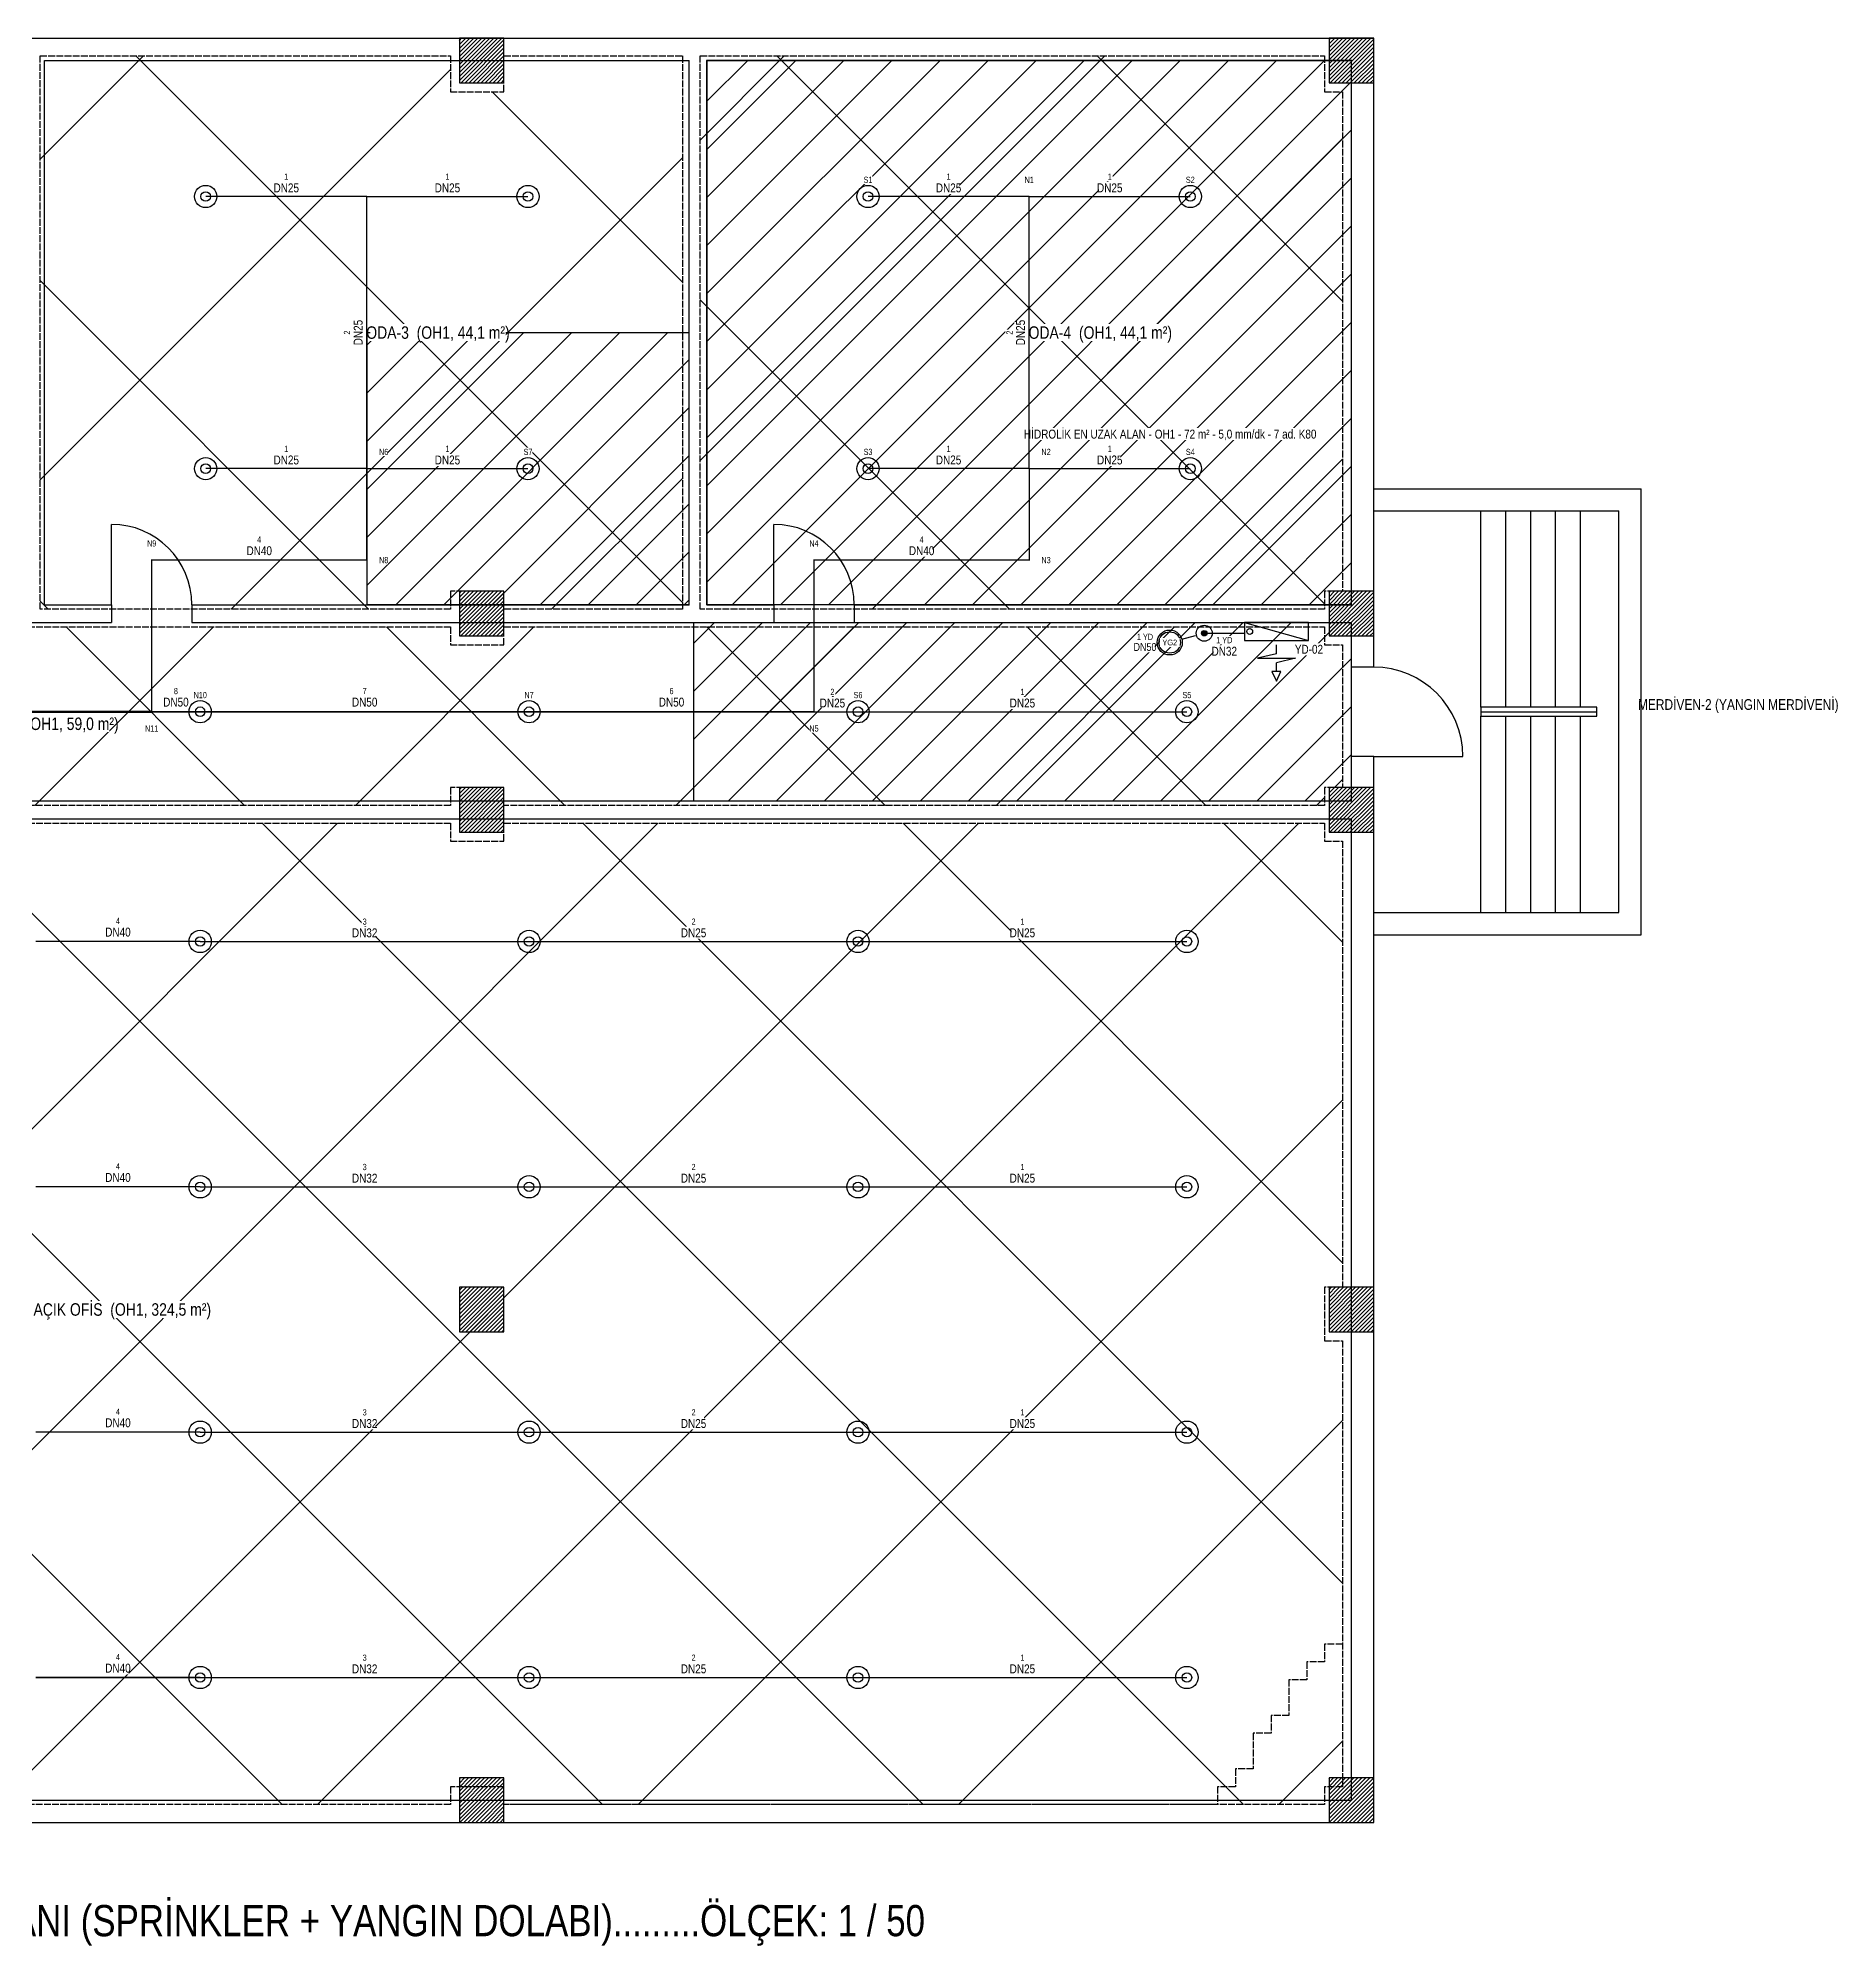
# Model space of a CAD drawing. Header units: centimetres. Extents: x -392 to 7506, y -568 to 2338.
# Drawn here: x 1503 to 3520, y -138 to 2000 of the extents above; entities that cross this region are included whole.
import ezdxf
from ezdxf.enums import TextEntityAlignment as Align

# ---------------------------------------------------------------- set-up
doc = ezdxf.new("R2010")
doc.units = ezdxf.units.CM
doc.linetypes.add('DASHED', pattern=[1.524, 1.27, -0.254])
for name, color, linetype in [('ROTAS-MIMARI-DUVAR', 8, 'Continuous'), ('ROTAS-MIMARI-KAPI', 8, 'Continuous'), ('ROTAS-MIMARI-KOLON', 8, 'Continuous'), ('ROTAS-MIMARI-KOLON-TARAMA', 9, 'Continuous'), ('ROTAS-MIMARI-MAHAL', 7, 'Continuous'), ('ROTAS-MIMARI-MERDIVEN', 8, 'Continuous'), ('ROTAS-YANGIN-BASLIK', 7, 'Continuous'), ('ROTAS-YANGIN-DOLAP', 1, 'Continuous'), ('ROTAS-YANGIN-DOLAP-BORU', 1, 'Continuous'), ('ROTAS-YANGIN-DOLAP-CAP', 1, 'Continuous'), ('ROTAS-YANGIN-DOLAP-ERISIM', 3, 'DASHED'), ('ROTAS-YANGIN-DOLAP-KAPSAMA', 3, 'Continuous'), ('ROTAS-YANGIN-DOLAP-KOLON', 6, 'Continuous'), ('ROTAS-YANGIN-DOLAP-YAZI', 1, 'Continuous'), ('ROTAS-YANGIN-DUGUM', 3, 'Continuous'), ('ROTAS-YANGIN-HIDROLIK-ALAN', 2, 'Continuous'), ('ROTAS-YANGIN-HIDROLIK-TARAMA', 8, 'Continuous'), ('ROTAS-YANGIN-SPR-BORU', 140, 'Continuous'), ('ROTAS-YANGIN-SPR-CAP', 141, 'Continuous'), ('ROTAS-YANGIN-SPRINKLER', 15, 'Continuous')]:
    doc.layers.add(name, color=color, linetype=linetype)
doc.styles.add('ROTAS', font='arial.ttf')

# ---------------------------------------------------------------- blocks, each defined once
blk = doc.blocks.new('ROTAS-SPR-SARKIK')
for radius in [12.5, 5.37]:
    blk.add_circle((0, 0), radius)
blk = doc.blocks.new('ROTAS-YANGIN-DOLABI-PLAN')
for p, q in [((0, 32.8), (-5, 22)), ((-5, 22), (5, 22)), ((5, 22), (0, 32.8)), ((0, 22), (0, 12.3)), ((-21.2, 7.3), (0, 12.3)), ((21.2, 7.3), (-21.2, 7.3)), ((0, 2.3), (21.2, 7.3)), ((0, 2.3), (0, -7.8)), ((36, -32.8), (-36, -12.8)), ((30, -22.8), (30, -22.8))]:
    blk.add_line(p, q)
for points in [[(-36, -12.8), (-36, -32.8), (36, -32.8), (36, -12.8), (-36, -12.8)], [(36, -32.8), (-36, -12.8), (-36, -32.8), (36, -32.8)]]:
    blk.add_lwpolyline(points)
blk.add_circle((30, -22.8), 3.25)
at = {"style": 'ROTAS'}
blk.add_attdef('NO', text='', height=6, dxfattribs=at).set_placement((0, 35.8), align=Align.BOTTOM_CENTER)
blk = doc.blocks.new('ROTAS-SPR-KOLON')
blk.add_hatch(color=7).paths.add_polyline_path([(3, 0), (2.8, 1.1), (2.1, 2.1), (1.1, 2.8), (0, 3), (-1.1, 2.8), (-2.1, 2.1), (-2.8, 1.1), (-3, 0), (-2.8, -1.1), (-2.1, -2.1), (-1.1, -2.8), (0, -3), (1.1, -2.8), (2.1, -2.1), (2.8, -1.1)])
for radius in [9, 3]:
    blk.add_circle((0, 0), radius)

msp = doc.modelspace()

# ---------------------------------------------------------------- hatches: boundary and pattern name
at = {"layer": 'ROTAS-MIMARI-KOLON-TARAMA'}
h = msp.add_hatch(dxfattribs=at)
h.set_pattern_fill('ANSI31')
h.paths.add_polyline_path([(1975, 1950), (2025, 1950), (2025, 2000), (1975, 2000)])
h = msp.add_hatch(dxfattribs=at)
h.set_pattern_fill('ANSI31')
h.paths.add_polyline_path([(2950, 1950), (3000, 1950), (3000, 2000), (2950, 2000)])
h = msp.add_hatch(dxfattribs=at)
h.set_pattern_fill('ANSI31')
h.paths.add_polyline_path([(1975, 1330), (2025, 1330), (2025, 1380), (1975, 1380)])
h = msp.add_hatch(dxfattribs=at)
h.set_pattern_fill('ANSI31')
h.paths.add_polyline_path([(2950, 1330), (3000, 1330), (3000, 1380), (2950, 1380)])
h = msp.add_hatch(dxfattribs=at)
h.set_pattern_fill('ANSI31')
h.paths.add_polyline_path([(1975, 1110), (2025, 1110), (2025, 1160), (1975, 1160)])
h = msp.add_hatch(dxfattribs=at)
h.set_pattern_fill('ANSI31')
h.paths.add_polyline_path([(2950, 1110), (3000, 1110), (3000, 1160), (2950, 1160)])
h = msp.add_hatch(dxfattribs=at)
h.set_pattern_fill('ANSI31')
h.paths.add_polyline_path([(1975, 550), (2025, 550), (2025, 600), (1975, 600)])
h = msp.add_hatch(dxfattribs=at)
h.set_pattern_fill('ANSI31')
h.paths.add_polyline_path([(2950, 550), (3000, 550), (3000, 600), (2950, 600)])
h = msp.add_hatch(dxfattribs=at)
h.set_pattern_fill('ANSI31')
h.paths.add_polyline_path([(1975, 0), (2025, 0), (2025, 50), (1975, 50)])
h = msp.add_hatch(dxfattribs=at)
h.set_pattern_fill('ANSI31')
h.paths.add_polyline_path([(2950, 0), (3000, 0), (3000, 50), (2950, 50)])
at = {"layer": 'ROTAS-YANGIN-DOLAP-KAPSAMA'}
h = msp.add_hatch(dxfattribs=at)
h.set_pattern_fill('ANSI37', scale=80)
h.paths.add_polyline_path([(1505, 1980), (1965, 1980), (1965, 1940), (2025, 1940), (2025, 1980), (2225, 1980), (2225, 1360), (2025, 1360), (2025, 1380), (1965, 1380), (1965, 1360), (1505, 1360)])
h = msp.add_hatch(dxfattribs=at)
h.set_pattern_fill('ANSI37', scale=80)
h.paths.add_polyline_path([(2945, 1360), (2245, 1360), (2245, 1980), (2945, 1980), (2945, 1940), (2965, 1940), (2965, 1380), (2945, 1380)])
h = msp.add_hatch(dxfattribs=at)
h.set_pattern_fill('ANSI37', scale=80)
h.paths.add_polyline_path([(965, 1140), (45, 1140), (45, 1160), (25, 1160), (25, 1320), (45, 1320), (45, 1340), (965, 1340), (965, 1320), (1025, 1320), (1025, 1340), (1965, 1340), (1965, 1320), (2025, 1320), (2025, 1340), (2945, 1340), (2945, 1320), (2965, 1320), (2965, 1160), (2945, 1160), (2945, 1140), (2025, 1140), (2025, 1160), (1965, 1160), (1965, 1140), (1025, 1140), (1025, 1160), (965, 1160)])
h = msp.add_hatch(dxfattribs=at)
h.set_pattern_fill('ANSI37', scale=80)
h.paths.add_polyline_path([(25, 600), (25, 1100), (45, 1100), (45, 1120), (965, 1120), (965, 1100), (1025, 1100), (1025, 1120), (1965, 1120), (1965, 1100), (2025, 1100), (2025, 1120), (2945, 1120), (2945, 1100), (2965, 1100), (2965, 600), (2945, 600), (2945, 540), (2965, 540), (2965, 40), (2945, 40), (2945, 20), (2025, 20), (2025, 40), (1965, 40), (1965, 20), (1025, 20), (1025, 40), (965, 40), (965, 20), (45, 20), (45, 40), (25, 40), (25, 540), (45, 540), (45, 600)])
h.paths.add_polyline_path([(1025, 600), (965, 600), (965, 540), (1025, 540)], flags=0)
h.paths.add_polyline_path([(1965, 540), (2025, 540), (2025, 600), (1965, 600)], flags=0)
at = {"layer": 'ROTAS-YANGIN-HIDROLIK-TARAMA'}
h = msp.add_hatch(dxfattribs=at)
h.set_pattern_fill('ANSI31', scale=12)
h.paths.add_polyline_path([(2252.5, 1975), (2975, 1975), (2975, 1365), (2252.5, 1365)])
h = msp.add_hatch(dxfattribs=at)
h.set_pattern_fill('ANSI31', scale=12)
h.paths.add_polyline_path([(2232.5, 1670), (2232.5, 1365), (1871.3, 1365), (1871.3, 1670)])
h = msp.add_hatch(dxfattribs=at)
h.set_pattern_fill('ANSI31', scale=12)
h.paths.add_polyline_path([(2975, 1345), (2975, 1145), (2237.5, 1145), (2237.5, 1345)])

# ---------------------------------------------------------------- linework, layer by layer
at = {"layer": 'ROTAS-MIMARI-DUVAR'}
for p, q in [((0, 2000), (3000, 2000)), ((3000, 1295), (3000, 2000)), ((1510, 1975), (2232.5, 1975)), ((1510, 1365), (1510, 1975)), ((2232.5, 1365), (2232.5, 1975)), ((2252.5, 1975), (2975, 1975)), ((2252.5, 1365), (2252.5, 1975)), ((2975, 1365), (2975, 1975)), ((3000, 1495), (3300, 1495)), ((3300, 995), (3300, 1495)), ((3000, 1470), (3275, 1470)), ((3275, 1020), (3275, 1470)), ((1510, 1365), (1585, 1365)), ((1675, 1365), (2232.5, 1365)), ((2252.5, 1365), (2327.5, 1365)), ((2417.5, 1365), (2975, 1365)), ((932.5, 1345), (1585, 1345)), ((1675, 1345), (2327.5, 1345)), ((2417.5, 1345), (2975, 1345)), ((2975, 1295), (2975, 1345)), ((2975, 1145), (2975, 1195)), ((3000, 0), (3000, 1195)), ((1350, 1145), (2975, 1145)), ((1350, 1125), (2975, 1125)), ((2975, 25), (2975, 1125)), ((3000, 1020), (3275, 1020)), ((3000, 995), (3300, 995)), ((25, 25), (2975, 25)), ((0, 0), (3000, 0))]:
    msp.add_line(p, q, dxfattribs=at)
at = {"layer": 'ROTAS-MIMARI-KAPI'}
for p, q in [((1585, 1365), (1585, 1455)), ((2327.5, 1365), (2327.5, 1455)), ((1585, 1365), (1585, 1345)), ((1675, 1365), (1675, 1345)), ((2327.5, 1365), (2327.5, 1345)), ((2417.5, 1365), (2417.5, 1345)), ((3000, 1295), (2975, 1295)), ((3000, 1195), (2975, 1195)), ((3000, 1195), (3100, 1195))]:
    msp.add_line(p, q, dxfattribs=at)
for centre, radius in [((1585, 1365), 90), ((2327.5, 1365), 90), ((3000, 1195), 100)]:
    msp.add_arc(centre, radius, 0, 90, dxfattribs=at)
at = {"layer": 'ROTAS-MIMARI-KOLON'}
for points in [[(1975, 1950), (2025, 1950), (2025, 2000), (1975, 2000)], [(2950, 1950), (3000, 1950), (3000, 2000), (2950, 2000)], [(1975, 1330), (2025, 1330), (2025, 1380), (1975, 1380)], [(2950, 1330), (3000, 1330), (3000, 1380), (2950, 1380)], [(1975, 1110), (2025, 1110), (2025, 1160), (1975, 1160)], [(2950, 1110), (3000, 1110), (3000, 1160), (2950, 1160)], [(1975, 550), (2025, 550), (2025, 600), (1975, 600)], [(2950, 550), (3000, 550), (3000, 600), (2950, 600)], [(1975, 0), (2025, 0), (2025, 50), (1975, 50)], [(2950, 0), (3000, 0), (3000, 50), (2950, 50)]]:
    msp.add_lwpolyline(points, close=True, dxfattribs=at)
at = {"layer": 'ROTAS-MIMARI-MERDIVEN'}
for points in [[(3120, 1250), (3120, 1470)], [(3148, 1250), (3148, 1470)], [(3176, 1250), (3176, 1470)], [(3204, 1250), (3204, 1470)], [(3232, 1250), (3232, 1470)], [(3120, 1245), (3250, 1245)], [(3120, 1020), (3120, 1240)], [(3148, 1020), (3148, 1240)], [(3176, 1020), (3176, 1240)], [(3204, 1020), (3204, 1240)], [(3232, 1020), (3232, 1240)]]:
    msp.add_lwpolyline(points, dxfattribs=at)
msp.add_lwpolyline([(3120, 1240), (3250, 1240), (3250, 1250), (3120, 1250)], close=True, dxfattribs=at)
at = {"layer": 'ROTAS-YANGIN-DOLAP-BORU'}
msp.add_lwpolyline([(2810, 1333), (2855, 1333)], dxfattribs=at)
at = {"layer": 'ROTAS-YANGIN-DOLAP-ERISIM', "linetype": 'DASHED', "ltscale": 6}
for points in [[(1505, 1980), (1965, 1980), (1965, 1940), (2025, 1940), (2025, 1980), (2225, 1980), (2225, 1360), (2025, 1360), (2025, 1380), (1965, 1380), (1965, 1360), (1505, 1360)], [(1505, 1980), (1965, 1980), (1965, 1940), (2025, 1940), (2025, 1980), (2225, 1980), (2225, 1360), (2025, 1360), (2025, 1380), (1965, 1380), (1965, 1360), (1505, 1360)], [(2945, 1360), (2245, 1360), (2245, 1980), (2945, 1980), (2945, 1940), (2965, 1940), (2965, 1380), (2945, 1380)], [(2945, 1360), (2245, 1360), (2245, 1980), (2945, 1980), (2945, 1940), (2965, 1940), (2965, 1380), (2945, 1380)]]:
    msp.add_lwpolyline(points, close=True, dxfattribs=at)
for points in [[(1025, 1340), (1965, 1340), (1965, 1320), (2025, 1320), (2025, 1340), (2945, 1340), (2945, 1320), (2965, 1320), (2965, 1160), (2945, 1160), (2945, 1140), (2025, 1140), (2025, 1160), (1965, 1160), (1965, 1140), (1025, 1140)], [(1025, 1340), (1965, 1340), (1965, 1320), (2025, 1320), (2025, 1340), (2945, 1340), (2945, 1320), (2965, 1320), (2965, 1160), (2945, 1160), (2945, 1140), (2025, 1140), (2025, 1160), (1965, 1160), (1965, 1140), (1025, 1140)], [(1025, 1120), (1965, 1120), (1965, 1100), (2025, 1100), (2025, 1120), (2945, 1120), (2945, 1100), (2965, 1100), (2965, 600), (2945, 600), (2945, 540), (2965, 540), (2965, 40), (2945, 40), (2945, 20), (2025, 20), (2025, 40), (1965, 40), (1965, 20), (1025, 20)], [(1025, 1120), (1965, 1120), (1965, 1100), (2025, 1100), (2025, 1120), (2945, 1120), (2945, 1100), (2965, 1100), (2965, 600), (2945, 600), (2945, 540), (2965, 540), (2965, 200), (2945, 200), (2945, 180), (2925, 180), (2925, 160), (2905, 160), (2905, 120), (2885, 120), (2885, 100), (2865, 100), (2865, 60), (2845, 60), (2845, 40), (2825, 40), (2825, 20), (2025, 20), (2025, 40), (1965, 40), (1965, 20), (1025, 20)]]:
    msp.add_lwpolyline(points, dxfattribs=at)
at = {"layer": 'ROTAS-YANGIN-DOLAP-KOLON'}
msp.add_line((2784.9, 1326.3), (2800.3, 1330.4), dxfattribs=at)
for radius in [14, 12]:
    msp.add_circle((2771.4, 1322.6), radius, dxfattribs=at)
at = {"layer": 'ROTAS-YANGIN-HIDROLIK-ALAN', "linetype": 'DASHED', "ltscale": 8, "const_width": 1.5}
for points in [[(2252.5, 1975), (2975, 1975), (2975, 1365), (2252.5, 1365)], [(2232.5, 1670), (2232.5, 1365), (1871.3, 1365), (1871.3, 1670)], [(2975, 1345), (2975, 1145), (2237.5, 1145), (2237.5, 1345)]]:
    msp.add_lwpolyline(points, close=True, dxfattribs=at)
at = {"layer": 'ROTAS-YANGIN-SPR-BORU'}
for points in [[(1871.2, 1822.5), (1690.6, 1822.5)], [(1871.2, 1517.5), (1871.2, 1822.5)], [(1871.2, 1822.5), (2051.9, 1822.5)], [(2613.8, 1822.5), (2433.1, 1822.5)], [(2613.8, 1517.5), (2613.8, 1822.5)], [(2613.8, 1822.5), (2794.4, 1822.5)], [(1871.2, 1517.5), (1690.6, 1517.5)], [(1871.2, 1517.5), (2051.9, 1517.5)], [(2613.8, 1517.5), (2433.1, 1517.5)], [(2613.8, 1517.5), (2794.4, 1517.5)], [(2372.5, 1245), (2421.9, 1245)], [(2421.9, 1245), (2790.6, 1245)], [(1684.4, 987.5), (2053.1, 987.5)], [(2053.1, 987.5), (2421.9, 987.5)], [(2421.9, 987.5), (2790.6, 987.5)], [(1684.4, 712.5), (2053.1, 712.5)], [(2053.1, 712.5), (2421.9, 712.5)], [(2421.9, 712.5), (2790.6, 712.5)], [(1684.4, 437.5), (2053.1, 437.5)], [(2053.1, 437.5), (2421.9, 437.5)], [(2421.9, 437.5), (2790.6, 437.5)], [(1684.4, 162.5), (2053.1, 162.5)], [(2053.1, 162.5), (2421.9, 162.5)], [(2421.9, 162.5), (2790.6, 162.5)]]:
    msp.add_lwpolyline(points, dxfattribs=at)
for points, const_width in [([(1630, 1245), (1630, 1415), (1871.2, 1415), (1871.2, 1517.5)], 1.5), ([(2372.5, 1245), (2372.5, 1415), (2613.8, 1415), (2613.8, 1517.5)], 1.5), ([(1315.6, 1245), (1630, 1245)], 2.5), ([(1630, 1245), (1684.4, 1245)], 2), ([(1684.4, 1245), (2053.1, 1245)], 2), ([(2053.1, 1245), (2372.5, 1245)], 2), ([(1500, 987.5), (1684.4, 987.5)], 1.5), ([(1500, 712.5), (1684.4, 712.5)], 1.5), ([(1500, 437.5), (1684.4, 437.5)], 1.5), ([(1500, 162.5), (1684.4, 162.5)], 1.5)]:
    msp.add_lwpolyline(points, dxfattribs=dict(at, const_width=const_width))

# ---------------------------------------------------------------- block references
at = {"layer": 'ROTAS-YANGIN-DOLAP', "rotation": -180}
msp.add_blockref('ROTAS-YANGIN-DOLABI-PLAN', (2891, 1312.2), dxfattribs=at)
at = {"layer": 'ROTAS-YANGIN-DOLAP-KOLON'}
msp.add_blockref('ROTAS-SPR-KOLON', (2810, 1333), dxfattribs=at)
at = {"layer": 'ROTAS-YANGIN-SPRINKLER'}
for p in [(1690.6, 1822.5), (2051.9, 1822.5), (2433.1, 1822.5), (2794.4, 1822.5), (1690.6, 1517.5), (2051.9, 1517.5), (2433.1, 1517.5), (2794.4, 1517.5), (1684.4, 1245), (2053.1, 1245), (2421.9, 1245), (2790.6, 1245), (1684.4, 987.5), (2053.1, 987.5), (2421.9, 987.5), (2790.6, 987.5), (1684.4, 712.5), (2053.1, 712.5), (2421.9, 712.5), (2790.6, 712.5), (1684.4, 437.5), (2053.1, 437.5), (2421.9, 437.5), (2790.6, 437.5), (1684.4, 162.5), (2053.1, 162.5), (2421.9, 162.5), (2790.6, 162.5)]:
    msp.add_blockref('ROTAS-SPR-SARKIK', p, dxfattribs=at)

# ---------------------------------------------------------------- texts
at = {"layer": 'ROTAS-YANGIN-BASLIK', "style": 'ROTAS', "width": 0.8}
msp.add_text('NORMAL KAT (ZEMİN - 4. KAT) YANGIN TESİSATI PLANI (SPRİNKLER + YANGIN DOLABI).........ÖLÇEK: 1 / 50', height=35, dxfattribs=at).set_placement((1500, -110), align=Align.MIDDLE_CENTER)

# ---------------------------------------------------------------- wipeouts: each hides what was drawn before it
msp.add_wipeout([(3320, 1245), (3497.4, 1245), (3497.4, 1261.2), (3320, 1261.2)])

# ---------------------------------------------------------------- next in the draw order: texts
at = {"layer": 'ROTAS-MIMARI-MAHAL', "style": 'ROTAS', "width": 0.8}
msp.add_text('MERDİVEN-2 (YANGIN MERDİVENİ)', height=12, dxfattribs=at).set_placement((3408.7, 1253.1), align=Align.MIDDLE_CENTER)

# ---------------------------------------------------------------- next in the draw order: wipeouts: each hides what was drawn before it
for points in [[(1769, 1825.5), (1792.8, 1825.5), (1792.8, 1839), (1769, 1839)], [(1949.6, 1825.5), (1973.5, 1825.5), (1973.5, 1839), (1949.6, 1839)], [(2428.2, 1836.5), (2438, 1836.5), (2438, 1845.9), (2428.2, 1845.9)], [(2511.5, 1825.5), (2535.4, 1825.5), (2535.4, 1839), (2511.5, 1839)], [(2608.9, 1836.5), (2618.7, 1836.5), (2618.7, 1845.9), (2608.9, 1845.9)], [(2692.2, 1825.5), (2716, 1825.5), (2716, 1839), (2692.2, 1839)], [(2789.5, 1836.5), (2799.3, 1836.5), (2799.3, 1845.9), (2789.5, 1845.9)], [(1854.7, 1658.1), (1868.2, 1658.1), (1868.2, 1681.9), (1854.7, 1681.9)], [(2597.3, 1658.1), (2610.8, 1658.1), (2610.8, 1681.9), (2597.3, 1681.9)], [(1885.2, 1531.5), (1894.9, 1531.5), (1894.9, 1540.9), (1885.2, 1540.9)], [(2047, 1531.5), (2056.8, 1531.5), (2056.8, 1540.9), (2047, 1540.9)], [(2428.2, 1531.5), (2438, 1531.5), (2438, 1540.9), (2428.2, 1540.9)], [(2627.8, 1531.5), (2637.5, 1531.5), (2637.5, 1540.9), (2627.8, 1540.9)], [(2789.5, 1531.5), (2799.3, 1531.5), (2799.3, 1540.9), (2789.5, 1540.9)], [(1769, 1520.5), (1792.8, 1520.5), (1792.8, 1534), (1769, 1534)], [(1949.6, 1520.5), (1973.5, 1520.5), (1973.5, 1534), (1949.6, 1534)], [(2511.5, 1520.5), (2535.4, 1520.5), (2535.4, 1534), (2511.5, 1534)], [(2692.2, 1520.5), (2716, 1520.5), (2716, 1534), (2692.2, 1534)], [(1625.1, 1429), (1634.9, 1429), (1634.9, 1438.4), (1625.1, 1438.4)], [(2367.6, 1429), (2377.4, 1429), (2377.4, 1438.4), (2367.6, 1438.4)], [(1738.7, 1418.8), (1762.5, 1418.8), (1762.5, 1432.2), (1738.7, 1432.2)], [(1885.2, 1410.3), (1894.9, 1410.3), (1894.9, 1419.7), (1885.2, 1419.7)], [(2481.2, 1418.8), (2505.1, 1418.8), (2505.1, 1432.2), (2481.2, 1432.2)], [(2627.8, 1410.3), (2637.5, 1410.3), (2637.5, 1419.7), (2627.8, 1419.7)], [(2760.4, 1317.6), (2782.4, 1317.6), (2782.4, 1327.6), (2760.4, 1327.6)], [(2820.6, 1306), (2844.4, 1306), (2844.4, 1319.5), (2820.6, 1319.5)], [(2913, 1308.2), (2941.8, 1308.2), (2941.8, 1321.8), (2913, 1321.8)], [(1645.3, 1249), (1669.1, 1249), (1669.1, 1262.5), (1645.3, 1262.5)], [(1856.8, 1249), (1880.7, 1249), (1880.7, 1262.5), (1856.8, 1262.5)], [(2048.2, 1259), (2058, 1259), (2058, 1268.4), (2048.2, 1268.4)], [(2200.9, 1249), (2224.7, 1249), (2224.7, 1262.5), (2200.9, 1262.5)], [(2785.7, 1259), (2795.5, 1259), (2795.5, 1268.4), (2785.7, 1268.4)], [(1417.3, 1222.1), (1582.7, 1222.1), (1582.7, 1241), (1417.3, 1241)], [(2381.3, 1248), (2405.2, 1248), (2405.2, 1261.5), (2381.3, 1261.5)], [(2594.3, 1248), (2618.2, 1248), (2618.2, 1261.5), (2594.3, 1261.5)], [(1623.4, 1221.6), (1636.6, 1221.6), (1636.6, 1231), (1623.4, 1231)], [(2367.6, 1221.6), (2377.4, 1221.6), (2377.4, 1231), (2367.6, 1231)], [(1580.3, 991.2), (1604.1, 991.2), (1604.1, 1004.8), (1580.3, 1004.8)], [(1856.8, 990.5), (1880.7, 990.5), (1880.7, 1004), (1856.8, 1004)], [(2225.6, 990.5), (2249.4, 990.5), (2249.4, 1004), (2225.6, 1004)], [(2594.3, 990.5), (2618.2, 990.5), (2618.2, 1004), (2594.3, 1004)], [(1580.3, 716.2), (1604.1, 716.2), (1604.1, 729.8), (1580.3, 729.8)], [(1856.8, 715.5), (1880.7, 715.5), (1880.7, 729), (1856.8, 729)], [(2225.6, 715.5), (2249.4, 715.5), (2249.4, 729), (2225.6, 729)], [(2594.3, 715.5), (2618.2, 715.5), (2618.2, 729), (2594.3, 729)], [(1504, 565.5), (1690.1, 565.5), (1690.1, 584.5), (1504, 584.5)], [(1580.3, 441.2), (1604.1, 441.2), (1604.1, 454.8), (1580.3, 454.8)], [(1856.8, 440.5), (1880.7, 440.5), (1880.7, 454), (1856.8, 454)], [(2225.6, 440.5), (2249.4, 440.5), (2249.4, 454), (2225.6, 454)], [(2594.3, 440.5), (2618.2, 440.5), (2618.2, 454), (2594.3, 454)], [(1580.3, 166.2), (1604.1, 166.2), (1604.1, 179.8), (1580.3, 179.8)], [(1856.8, 165.5), (1880.7, 165.5), (1880.7, 179), (1856.8, 179)], [(2225.6, 165.5), (2249.4, 165.5), (2249.4, 179), (2225.6, 179)], [(2594.3, 165.5), (2618.2, 165.5), (2618.2, 179), (2594.3, 179)]]:
    msp.add_wipeout(points)

# ---------------------------------------------------------------- next in the draw order: texts
for s, p in [('KORİDOR  (OH1, 59,0 m²)', (1500, 1231.5)), ('AÇIK OFİS  (OH1, 324,5 m²)', (1597.1, 575))]:
    msp.add_text(s, height=14, dxfattribs=at).set_placement(p, align=Align.MIDDLE_CENTER)
at = {"layer": 'ROTAS-YANGIN-DOLAP-CAP', "style": 'ROTAS', "width": 0.8}
msp.add_text('DN32', height=10, dxfattribs=at).set_placement((2832.5, 1312.8), align=Align.MIDDLE_CENTER)
at = {"layer": 'ROTAS-YANGIN-DOLAP-KOLON', "style": 'ROTAS', "width": 0.8}
msp.add_text('YG2', height=6.5, dxfattribs=at).set_placement((2771.4, 1322.6), align=Align.MIDDLE_CENTER)
at = {"layer": 'ROTAS-YANGIN-DOLAP-YAZI', "style": 'ROTAS', "width": 0.8}
msp.add_text('YD-02', height=10, dxfattribs=at).set_placement((2927.4, 1315), align=Align.MIDDLE_CENTER)
at = {"layer": 'ROTAS-YANGIN-DUGUM', "style": 'ROTAS', "width": 0.8}
for s, p in [('S1', (2433.1, 1841.2)), ('N1', (2613.8, 1841.2)), ('S2', (2794.4, 1841.2)), ('N6', (1890.1, 1536.2)), ('S7', (2051.9, 1536.2)), ('S3', (2433.1, 1536.2)), ('N2', (2632.7, 1536.2)), ('S4', (2794.4, 1536.2)), ('N9', (1630, 1433.7)), ('N4', (2372.5, 1433.7)), ('N8', (1890.1, 1415)), ('N3', (2632.7, 1415)), ('N7', (2053.1, 1263.7)), ('S5', (2790.6, 1263.7)), ('N11', (1630, 1226.3)), ('N5', (2372.5, 1226.3))]:
    msp.add_text(s, height=7, dxfattribs=at).set_placement(p, align=Align.MIDDLE_CENTER)
at = {"layer": 'ROTAS-YANGIN-SPR-CAP', "style": 'ROTAS', "width": 0.8}
for s, p in [('DN25', (1780.9, 1832.2)), ('DN25', (1961.6, 1832.2)), ('DN25', (2523.4, 1832.2)), ('DN25', (2704.1, 1832.2)), ('DN25', (1780.9, 1527.2)), ('DN25', (1961.6, 1527.2)), ('DN25', (2523.4, 1527.2)), ('DN25', (2704.1, 1527.2)), ('DN40', (1750.6, 1425.5)), ('DN40', (2493.2, 1425.5)), ('DN50', (1657.2, 1255.8)), ('DN50', (1868.8, 1255.8)), ('DN50', (2212.8, 1255.8)), ('DN25', (2393.2, 1254.8)), ('DN25', (2606.2, 1254.8)), ('DN40', (1592.2, 998)), ('DN32', (1868.8, 997.2)), ('DN25', (2237.5, 997.2)), ('DN25', (2606.2, 997.2)), ('DN40', (1592.2, 723)), ('DN32', (1868.8, 722.2)), ('DN25', (2237.5, 722.2)), ('DN25', (2606.2, 722.2)), ('DN40', (1592.2, 448)), ('DN32', (1868.8, 447.2)), ('DN25', (2237.5, 447.2)), ('DN25', (2606.2, 447.2)), ('DN40', (1592.2, 173)), ('DN32', (1868.8, 172.2)), ('DN25', (2237.5, 172.2)), ('DN25', (2606.2, 172.2))]:
    msp.add_text(s, height=10, dxfattribs=at).set_placement(p, align=Align.MIDDLE_CENTER)
for p in [(1861.5, 1670), (2604.1, 1670)]:
    msp.add_text('DN25', height=10, rotation=90, dxfattribs=at).set_placement(p, align=Align.MIDDLE_CENTER)

# ---------------------------------------------------------------- next in the draw order: wipeouts: each hides what was drawn before it
for points in [[(1777.8, 1840), (1784, 1840), (1784, 1849.4), (1777.8, 1849.4)], [(1958.4, 1840), (1964.7, 1840), (1964.7, 1849.4), (1958.4, 1849.4)], [(2520.3, 1840), (2526.6, 1840), (2526.6, 1849.4), (2520.3, 1849.4)], [(2701, 1840), (2707.2, 1840), (2707.2, 1849.4), (2701, 1849.4)], [(1844.3, 1666.9), (1853.7, 1666.9), (1853.7, 1673.1), (1844.3, 1673.1)], [(1875.2, 1660.5), (2026.7, 1660.5), (2026.7, 1679.5), (1875.2, 1679.5)], [(2586.9, 1666.9), (2596.3, 1666.9), (2596.3, 1673.1), (2586.9, 1673.1)], [(2617.8, 1660.5), (2769.2, 1660.5), (2769.2, 1679.5), (2617.8, 1679.5)], [(1777.8, 1535), (1784, 1535), (1784, 1544.4), (1777.8, 1544.4)], [(1958.4, 1535), (1964.7, 1535), (1964.7, 1544.4), (1958.4, 1544.4)], [(2520.3, 1535), (2526.6, 1535), (2526.6, 1544.4), (2520.3, 1544.4)], [(2701, 1535), (2707.2, 1535), (2707.2, 1544.4), (2701, 1544.4)], [(1747.5, 1433.2), (1753.7, 1433.2), (1753.7, 1442.7), (1747.5, 1442.7)], [(2490, 1433.2), (2496.3, 1433.2), (2496.3, 1442.7), (2490, 1442.7)], [(2824.2, 1320.6), (2840.8, 1320.6), (2840.8, 1330), (2824.2, 1330)], [(2732.9, 1311.5), (2754.4, 1311.5), (2754.4, 1323.6), (2732.9, 1323.6)], [(1654.1, 1263.5), (1660.3, 1263.5), (1660.3, 1272.9), (1654.1, 1272.9)], [(1677.8, 1259), (1691, 1259), (1691, 1268.4), (1677.8, 1268.4)], [(1865.6, 1263.5), (1871.9, 1263.5), (1871.9, 1272.9), (1865.6, 1272.9)], [(2209.7, 1263.5), (2215.9, 1263.5), (2215.9, 1272.9), (2209.7, 1272.9)], [(2390.1, 1262.5), (2396.4, 1262.5), (2396.4, 1271.9), (2390.1, 1271.9)], [(2417, 1259), (2426.8, 1259), (2426.8, 1268.4), (2417, 1268.4)], [(2603.1, 1262.5), (2609.4, 1262.5), (2609.4, 1271.9), (2603.1, 1271.9)], [(1589.1, 1005.8), (1595.3, 1005.8), (1595.3, 1015.2), (1589.1, 1015.2)], [(1865.6, 1005), (1871.9, 1005), (1871.9, 1014.5), (1865.6, 1014.5)], [(2234.4, 1005), (2240.6, 1005), (2240.6, 1014.5), (2234.4, 1014.5)], [(2603.1, 1005), (2609.4, 1005), (2609.4, 1014.5), (2603.1, 1014.5)], [(1589.1, 730.8), (1595.3, 730.8), (1595.3, 740.2), (1589.1, 740.2)], [(1865.6, 730), (1871.9, 730), (1871.9, 739.5), (1865.6, 739.5)], [(2234.4, 730), (2240.6, 730), (2240.6, 739.5), (2234.4, 739.5)], [(2603.1, 730), (2609.4, 730), (2609.4, 739.5), (2603.1, 739.5)], [(1589.1, 455.8), (1595.3, 455.8), (1595.3, 465.2), (1589.1, 465.2)], [(1865.6, 455), (1871.9, 455), (1871.9, 464.5), (1865.6, 464.5)], [(2234.4, 455), (2240.6, 455), (2240.6, 464.5), (2234.4, 464.5)], [(2603.1, 455), (2609.4, 455), (2609.4, 464.5), (2603.1, 464.5)], [(1589.1, 180.8), (1595.3, 180.8), (1595.3, 190.2), (1589.1, 190.2)], [(1865.6, 180), (1871.9, 180), (1871.9, 189.4), (1865.6, 189.4)], [(2234.4, 180), (2240.6, 180), (2240.6, 189.4), (2234.4, 189.4)], [(2603.1, 180), (2609.4, 180), (2609.4, 189.4), (2603.1, 189.4)]]:
    msp.add_wipeout(points)

# ---------------------------------------------------------------- next in the draw order: texts
at = {"layer": 'ROTAS-MIMARI-MAHAL', "style": 'ROTAS', "width": 0.8}
for s, p in [('ODA-3  (OH1, 44,1 m²)', (1951, 1670)), ('ODA-4  (OH1, 44,1 m²)', (2693.5, 1670))]:
    msp.add_text(s, height=14, dxfattribs=at).set_placement(p, align=Align.MIDDLE_CENTER)
at = {"layer": 'ROTAS-YANGIN-DOLAP-CAP', "style": 'ROTAS', "width": 0.8}
for s, height, p in [('1 YD', 7, (2832.5, 1325.3)), ('DN50', 9, (2743.6, 1317.6))]:
    msp.add_text(s, height=height, dxfattribs=at).set_placement(p, align=Align.MIDDLE_CENTER)
at = {"layer": 'ROTAS-YANGIN-DUGUM', "style": 'ROTAS', "width": 0.8}
for s, p in [('N10', (1684.4, 1263.7)), ('S6', (2421.9, 1263.7))]:
    msp.add_text(s, height=7, dxfattribs=at).set_placement(p, align=Align.MIDDLE_CENTER)
at = {"layer": 'ROTAS-YANGIN-SPR-CAP', "style": 'ROTAS', "width": 0.8}
for s, p in [('1', (1780.9, 1844.7)), ('1', (1961.6, 1844.7)), ('1', (2523.4, 1844.7)), ('1', (2704.1, 1844.7)), ('1', (1780.9, 1539.7)), ('1', (1961.6, 1539.7)), ('1', (2523.4, 1539.7)), ('1', (2704.1, 1539.7)), ('4', (1750.6, 1438)), ('4', (2493.2, 1438)), ('8', (1657.2, 1268.2)), ('7', (1868.8, 1268.2)), ('6', (2212.8, 1268.2)), ('2', (2393.2, 1267.2)), ('1', (2606.2, 1267.2)), ('4', (1592.2, 1010.5)), ('3', (1868.8, 1009.7)), ('2', (2237.5, 1009.7)), ('1', (2606.2, 1009.7)), ('4', (1592.2, 735.5)), ('3', (1868.8, 734.7)), ('2', (2237.5, 734.7)), ('1', (2606.2, 734.7)), ('4', (1592.2, 460.5)), ('3', (1868.8, 459.7)), ('2', (2237.5, 459.7)), ('1', (2606.2, 459.7)), ('4', (1592.2, 185.5)), ('3', (1868.8, 184.7)), ('2', (2237.5, 184.7)), ('1', (2606.2, 184.7))]:
    msp.add_text(s, height=7, dxfattribs=at).set_placement(p, align=Align.MIDDLE_CENTER)
for p in [(1849, 1670), (2591.6, 1670)]:
    msp.add_text('2', height=7, rotation=90, dxfattribs=at).set_placement(p, align=Align.MIDDLE_CENTER)

# ---------------------------------------------------------------- next in the draw order: wipeouts: each hides what was drawn before it
for points in [[(2623.5, 1549.4), (2920.2, 1549.4), (2920.2, 1562.9), (2623.5, 1562.9)], [(2735.3, 1324.1), (2752, 1324.1), (2752, 1333.6), (2735.3, 1333.6)]]:
    msp.add_wipeout(points)

# ---------------------------------------------------------------- next in the draw order: texts
at = {"layer": 'ROTAS-YANGIN-DOLAP-CAP', "style": 'ROTAS', "width": 0.8}
msp.add_text('1 YD', height=7, dxfattribs=at).set_placement((2743.6, 1328.9), align=Align.MIDDLE_CENTER)
at = {"layer": 'ROTAS-YANGIN-HIDROLIK-ALAN', "style": 'ROTAS', "width": 0.8}
msp.add_text('HİDROLİK EN UZAK ALAN - OH1 - 72 m² - 5,0 mm/dk - 7 ad. K80', height=10, dxfattribs=at).set_placement((2771.9, 1556.2), align=Align.MIDDLE_CENTER)

doc.saveas('drawing.dxf')
